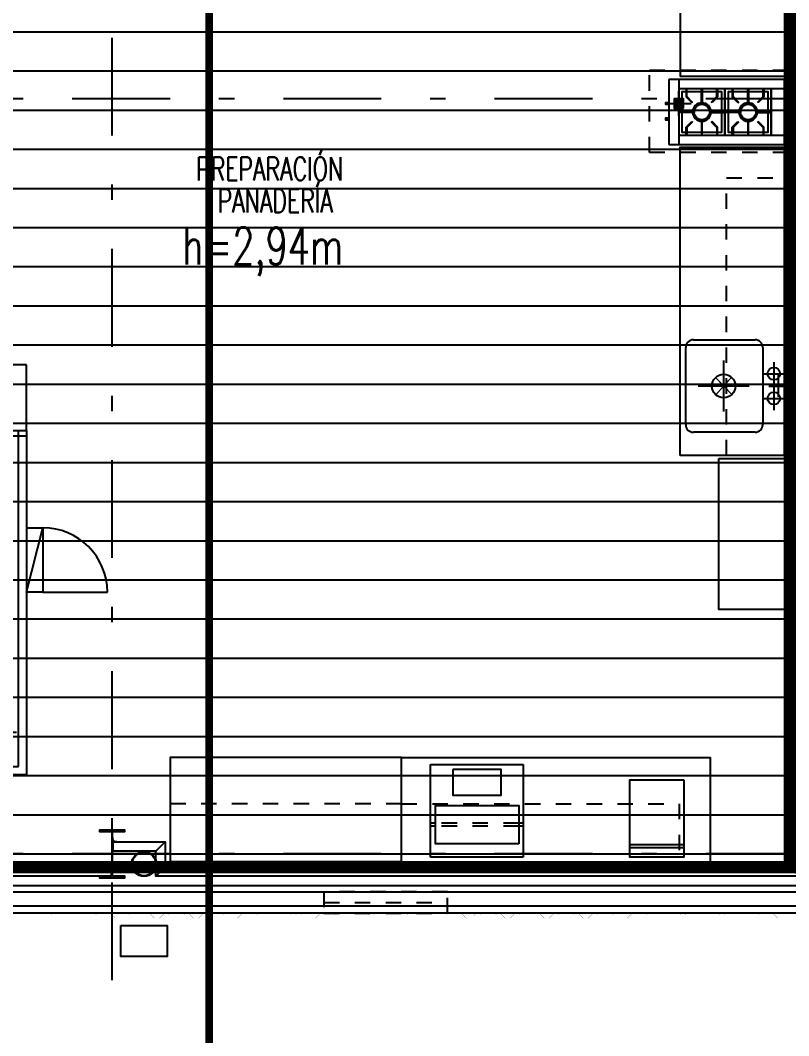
# Model space of a CAD drawing. Header units: millimetres. Extents: x -77 to 207, y -160 to 187.
# Drawn here: x -37.73 to -32.74, y -1.18 to 5.41 of the extents above; entities that cross this region are included whole.
import ezdxf
from ezdxf.enums import TextEntityAlignment as Align
from ezdxf.xclip import XClip

# ---------------------------------------------------------------- set-up
doc = ezdxf.new("R2010")
doc.units = ezdxf.units.MM
doc.header["$LTSCALE"] = 0.1
for name, pattern in [('X REF - ANELO INST bind$0$X REF - ANELO$0$DASHDOT2', [12.7, 6.35, -3.175, 0, -3.175]), ('X REF - ANELO INST bind$0$X REF - ANELO$0$DASHED', [0.75, 0.5, -0.25]), ('X REF - ANELO INST bind$0$X REF - ANELO$0$HIDDEN', [9.525, 6.35, -3.175]), ('X REF - ANELO INST bind$0$X REF - ANELO$0$HIDDEN2', [0.1875, 0.125, -0.0625])]:
    doc.linetypes.add(name, pattern=pattern)
for name, color, linetype in [('C01 Foil blanco', 30, 'Continuous'), ('C03 PRY comun+papel kraft', 192, 'Continuous'), ('C07 P media Tº', 140, 'Continuous'), ('X REF - ANELO INST bind$0$X REF - ANELO EXT$0$E-REJILLAS', 8, 'Continuous'), ('X REF - ANELO INST bind$0$X REF - ANELO$0$A-CAMARA', 7, 'Continuous'), ('X REF - ANELO INST bind$0$X REF - ANELO$0$A-CHAPA TRAPEZOIDAL', 8, 'Continuous'), ('X REF - ANELO INST bind$0$X REF - ANELO$0$A-VISTAS', 8, 'Continuous'), ('X REF - ANELO INST bind$0$X REF - ANELO$0$C-METALICA', 8, 'Continuous'), ('X REF - ANELO INST bind$0$X REF - ANELO$0$E-AC INOX', 8, 'Continuous'), ('X REF - ANELO INST bind$0$X REF - ANELO$0$E-AC INOX CAMPANAS', 8, 'X REF - ANELO INST bind$0$X REF - ANELO$0$DASHED'), ('X REF - ANELO INST bind$0$X REF - ANELO$0$E-GENERAL', 8, 'Continuous'), ('X REF - ANELO INST bind$0$X REF - ANELO$0$E-MONTANTE PLUVIAL', 8, 'Continuous'), ('X REF - ANELO INST bind$0$X REF - ANELO$0$MET-COLUMNA METALICA', 7, 'Continuous'), ('X REF - ANELO INST bind$0$X REF - ANELO$0$MET-CORREAS DE CV', 7, 'Continuous'), ('X REF - ANELO INST bind$0$X REF - ANELO$0$MET-EJE CABRIADAS', 8, 'X REF - ANELO INST bind$0$X REF - ANELO$0$DASHDOT2'), ('X REF - ANELO INST bind$0$X REF - ANELO$0$MET-LANA VIDRIO', 8, 'Continuous'), ('X REF - ANELO INST bind$0$X REF - ANELO$0$R-NOMBRE LOCAL', 7, 'Continuous')]:
    doc.layers.add(name, color=color, linetype=linetype)
doc.styles.get("Standard").update_dxf_attribs({"font": 'arial.ttf'})
doc.styles.add('X REF - ANELO INST bind$0$X REF - ANELO$0$VAUX', font='romans.shx', dxfattribs={"width": 0.85})
doc.linetypes.add('X REF - ANELO INST bind$0$X REF - ANELO$0$REFERENCIAL CORTE TRANSVERSAL WM$0$BATTING', pattern='A,0.00254,-2.54,[134,ltypeshp.shx,S=2.54,R=0,X=-2.54,Y=0],-5.08,[134,ltypeshp.shx,S=2.54,R=180,X=2.54,Y=0],-2.54', length=10.16254)

# ---------------------------------------------------------------- blocks, each defined once
blk = doc.blocks.new('X REF - ANELO INST bind$0$X REF - ANELO$0$CMETP')
at = {"layer": 'X REF - ANELO INST bind$0$X REF - ANELO$0$MET-COLUMNA METALICA'}
blk.add_hatch(color=256, dxfattribs=at).paths.add_polyline_path([(-0.0825, 0), (-0.0825, 0.0097), (-0.0073, 0.0097, 0.414214), (-0.0029, 0.0141), (-0.0029, 0.2958, 0.414214), (-0.0073, 0.3002), (-0.0825, 0.3002), (-0.0825, 0.31), (0.0825, 0.31), (0.0825, 0.3002), (0.0073, 0.3002, 0.414214), (0.0029, 0.2958), (0.0029, 0.0141, 0.414214), (0.0073, 0.0097), (0.0825, 0.0097), (0.0825, 0)])
blk.add_lwpolyline([(0.0825, 0.3002), (0.0825, 0.31), (-0.0825, 0.31), (-0.0825, 0.3002), (-0.0073, 0.3002, -0.414214), (-0.0029, 0.2958), (-0.0029, 0.0141, -0.414214), (-0.0073, 0.0097), (-0.0825, 0.0097), (-0.0825, 0), (0.0825, 0), (0.0825, 0.0097), (0.0073, 0.0097, -0.414214), (0.0029, 0.0141), (0.0029, 0.2958, -0.414214), (0.0073, 0.3002)], format="xyb", close=True, dxfattribs=at)
blk = doc.blocks.new('X REF - ANELO INST bind$0$X REF - ANELO EXT$0$rpluvial')
blk.add_lwpolyline([(1964.5718, 1190.3267), (1964.8718, 1190.3267), (1964.8718, 1190.5267), (1964.5718, 1190.5267)], close=True)
blk = doc.blocks.new('X REF - ANELO INST bind$0$X REF - ANELO EXT')
at = {"layer": 'X REF - ANELO INST bind$0$X REF - ANELO EXT$0$E-REJILLAS', "xscale": -1, "rotation": 180}
blk.add_blockref('X REF - ANELO INST bind$0$X REF - ANELO EXT$0$rpluvial', (-2001.646, 1189.8614, 0.0105), dxfattribs=at)
blk = doc.blocks.new('X REF - ANELO INST bind$0$X REF - ANELO$0$Mesada 2000x700')
at = {"layer": 'X REF - ANELO INST bind$0$X REF - ANELO$0$E-AC INOX', "elevation": -0.0153}
for points in [[(-37.0116, 1.8643), (-35.0116, 1.8643), (-35.0116, 1.1643), (-37.0116, 1.1643)], [(-37.0116, 1.1893), (-35.0116, 1.1893), (-35.0116, 1.1643), (-37.0116, 1.1643)]]:
    blk.add_lwpolyline(points, close=True, dxfattribs=at)
blk = doc.blocks.new('X REF - ANELO INST bind$0$X REF - ANELO$0$Mesada 1500x700')
at = {"layer": 'X REF - ANELO INST bind$0$X REF - ANELO$0$E-AC INOX', "elevation": -0.0153}
for points in [[(-33.5116, 1.8643), (-35.0116, 1.8643), (-35.0116, 1.1643), (-33.5116, 1.1643)], [(-33.5116, 1.1893), (-35.0116, 1.1893), (-35.0116, 1.1643), (-33.5116, 1.1643)]]:
    blk.add_lwpolyline(points, close=True, dxfattribs=at)
blk = doc.blocks.new('X REF - ANELO INST bind$0$X REF - ANELO$0$Estanteria 1800x400')
at = {"layer": 'X REF - ANELO INST bind$0$X REF - ANELO$0$E-AC INOX', "linetype": 'X REF - ANELO INST bind$0$X REF - ANELO$0$DASHED', "elevation": -0.0153}
blk.add_lwpolyline([(-36.8116, -0.0383), (-36.8116, 0.3617), (-35.0116, 0.3617), (-35.0116, -0.0383)], close=True, dxfattribs=at)
blk.add_lwpolyline([(-36.8116, -0.0183), (-35.0116, -0.0183)], dxfattribs=at)
blk = doc.blocks.new('X REF - ANELO INST bind$0$X REF - ANELO$0$Estanteria 1500x400')
at = {"layer": 'X REF - ANELO INST bind$0$X REF - ANELO$0$E-AC INOX', "linetype": 'X REF - ANELO INST bind$0$X REF - ANELO$0$DASHED', "elevation": -0.0153}
blk.add_lwpolyline([(-33.5116, 0.3617), (-35.0116, 0.3617), (-35.0116, -0.0383), (-33.5116, -0.0383)], close=True, dxfattribs=at)
blk.add_lwpolyline([(-35.0116, -0.0383), (-35.0116, -0.0183), (-33.5116, -0.0183)], dxfattribs=at)
blk = doc.blocks.new('X REF - ANELO INST bind$0$X REF - ANELO$0$Horno rotativo f720')
at = {"layer": 'X REF - ANELO INST bind$0$X REF - ANELO$0$E-GENERAL'}
for p, q in [((-2000.4, 1658.8, -5.4), (-2000.4, 2653.3, -5.4)), ((-2000.4, 2653.3, -5.4), (-1948.1, 2653.3, -5.4)), ((-1948.1, 2653.3, -5.4), (-1948.1, 1658.8, -5.4)), ((-699.6, 2088, -5.4), (-2306.6, 2088, -5.4)), ((-2306.6, 2088, -5.4), (-2306.6, 1658.8, -5.4)), ((-699.6, 1658.8, -5.4), (-699.6, 2088, -5.4)), ((-2306.6, 1658.8, -5.4), (-2348.5, 1658.8, -5.4)), ((-699.6, 1658.8, -5.4), (-2306.6, 1658.8, -5.4)), ((-2306.6, 1658.8, -5.4), (-2306.6, -571.1, -5.4)), ((-2264.8, 1658.8, -5.4), (-2222.9, 1658.8, -5.4)), ((-2254.3, 1658.8, -5.4), (-2254.3, -518.8, -5.4)), ((-1058.2, 1658.8, -5.4), (-1005.9, 1658.8, -5.4)), ((-752, -518.8, -5.4), (-752, 1658.8, -5.4)), ((-699.6, 1658.8, -5.4), (-699.6, -571.1, -5.4)), ((-2306.6, 1637.8, -5.4), (-2306.6, 1606.4, -5.4)), ((-2306.6, 1627.4, -5.4), (-699.6, 1627.4, -5.4)), ((-1432.5, 1221.8, -5.4), (-1432.5, 1614.2, -5.4)), ((-1628.7, 1418, -5.4), (-1236.2, 1418, -5.4)), ((-699.6, 1030.6, -5.4), (-595, 1030.6, -5.4)), ((-699.6, 611.9, -5.4), (-595, 1030.6, -5.4)), ((-595, 1030.6, -5.4), (-595, 1030.6, -5.4)), ((-595, 1030.6, -5.4), (-595, 611.9, -5.4)), ((-595, 611.9, -5.4), (-699.6, 611.9, -5.4)), ((-595, 611.9, -5.4), (-176.2, 611.9, -5.4)), ((-1354, 124.5, -5.4), (-1354, 282.7, -5.4)), ((-1433.1, 203.6, -5.4), (-1274.8, 203.6, -5.4)), ((-961.4, -495.2, -5.4), (-961.4, -102.7, -5.4)), ((-765.1, -298.9, -5.4), (-1157.6, -298.9, -5.4)), ((-2254.3, -518.8, -5.4), (-752, -518.8, -5.4)), ((-2306.6, -571.1, -5.4), (-699.6, -571.1, -5.4))]:
    blk.add_line(p, q, dxfattribs=at)
for centre, radius in [((-1432.5, 1418, -5.4), 104.7), ((-1354, 203.6, -5.4), 52.3), ((-961.4, -298.9, -5.4), 104.7)]:
    blk.add_circle(centre, radius, dxfattribs=at)
for centre, radius in [((-2000.4, 1658.8, -5.4), 994.6), ((-595, 611.9, -5.4), 418.8)]:
    blk.add_arc(centre, radius, 0, 90, dxfattribs=at)
blk.add_solid([(-2264.8, 1651.8, -5.4), (-2264.8, 1665.8, -5.4), (-2306.6, 1658.8, -5.4)], dxfattribs=at)
blk = doc.blocks.new('X REF - ANELO INST bind$0$X REF - ANELO$0$N Local')
at = {"layer": 'X REF - ANELO INST bind$0$X REF - ANELO$0$R-NOMBRE LOCAL', "lineweight": 0, "style": 'X REF - ANELO INST bind$0$X REF - ANELO$0$VAUX', "width": 0.85}
for p in [(6337.5718, -934.4549), (6337.5718, -934.7149)]:
    blk.add_attdef('NOMBRE', text='', height=0.1823, dxfattribs=at).set_placement(p, align=Align.CENTER)
blk = doc.blocks.new('X REF - ANELO INST bind$0$X REF - ANELO$0$BALANZA')
at = {"layer": 'X REF - ANELO INST bind$0$X REF - ANELO$0$E-AC INOX'}
for p, q in [((0, -0.06), (0.35, -0.06)), ((0, -0.08), (0.35, -0.08))]:
    blk.add_line(p, q, dxfattribs=at)
blk.add_lwpolyline([(0, -0.5), (0, 0), (0.35, 0), (0.35, -0.5)], close=True, dxfattribs=at)
blk = doc.blocks.new('X REF - ANELO INST bind$0$X REF - ANELO$0$Envasadora Resinite')
at = {"layer": 'X REF - ANELO INST bind$0$X REF - ANELO$0$E-AC INOX'}
for p, q in [((0, -0.6), (0, 0)), ((0.6, 0), (0.6, -0.6))]:
    blk.add_line(p, q, dxfattribs=at)
at = {"layer": 'X REF - ANELO INST bind$0$X REF - ANELO$0$E-AC INOX', "linetype": 'X REF - ANELO INST bind$0$X REF - ANELO$0$HIDDEN2'}
for p, q in [((0, -0.2), (0.0275, -0.2)), ((0, -0.22), (0.0275, -0.22)), ((0.0275, -0.2), (0.5675, -0.2)), ((0.0275, -0.22), (0.5675, -0.22)), ((0.5675, -0.2), (0.6, -0.2)), ((0.5675, -0.22), (0.6, -0.22))]:
    blk.add_line(p, q, dxfattribs=at)
at = {"layer": 'X REF - ANELO INST bind$0$X REF - ANELO$0$E-AC INOX'}
for points in [[(0.0275, -0.085), (0.5675, -0.085), (0.5675, -0.335), (0.0275, -0.335)], [(0.455, -0.5675), (0.455, -0.4025), (0.1425, -0.4025), (0.1425, -0.5675)]]:
    blk.add_lwpolyline(points, close=True, dxfattribs=at)
at = {"layer": 'X REF - ANELO INST bind$0$X REF - ANELO$0$E-GENERAL'}
for p, q in [((0, 0), (0.6, 0)), ((0.6, -0.6), (0, -0.6))]:
    blk.add_line(p, q, dxfattribs=at)
blk = doc.blocks.new('X REF - ANELO INST bind$0$X REF - ANELO$0$Estantería')
at = {"layer": 'X REF - ANELO INST bind$0$X REF - ANELO$0$E-AC INOX', "elevation": 0.0003}
blk.add_lwpolyline([(-34.9145, 2.7509), (-34.4645, 2.7509), (-34.4645, 1.7709), (-34.9145, 1.7709)], close=True, dxfattribs=at)
blk = doc.blocks.new('X REF - ANELO INST bind$0$X REF - ANELO$0$anafe a gas')
at = {"layer": 'X REF - ANELO INST bind$0$X REF - ANELO$0$E-AC INOX'}
h = blk.add_hatch(color=256, dxfattribs=at)
h.paths.add_polyline_path([(0.065, 0.2951), (0.0951, 0.2951), (0.0951, 0.265), (0.065, 0.265)])
h.paths.add_polyline_path([(0.065, 0.2349), (0.0349, 0.2349), (0.0349, 0.265), (0.065, 0.265)])
h.paths.add_polyline_path([(0.065, 0.265), (0.0349, 0.265), (0.0349, 0.2951), (0.065, 0.2951)])
h.paths.add_polyline_path([(0.0951, 0.2349), (0.065, 0.2349), (0.065, 0.265), (0.0951, 0.265)])
for p, q in [((0.75, 0.42), (0, 0.42)), ((0, 0.42), (0, 0)), ((0.065, 0.42), (0.065, 0)), ((0.75, 0), (0.75, 0.42)), ((0.75, 0.36), (0.065, 0.36)), ((0.065, 0.1849), (0.065, 0.3451)), ((0.665, 0.36), (0.665, 0.06)), ((-0.0151, 0.265), (0.1451, 0.265)), ((0, 0), (0.75, 0)), ((0.065, 0.06), (0.75, 0.06))]:
    blk.add_line(p, q, dxfattribs=at)
for points in [[(0.365, 0.06), (0.365, 0.36), (0.065, 0.36), (0.065, 0.06)], [(0.1492, 0.2713), (0.1528, 0.2748), (0.1175, 0.3101), (0.1175, 0.36), (0.1125, 0.36), (0.1125, 0.308)], [(0.2175, 0.36), (0.2175, 0.26), (0.2125, 0.26), (0.2125, 0.36)], [(0.2808, 0.2713), (0.2772, 0.2748), (0.3125, 0.3101), (0.3125, 0.36), (0.3175, 0.36), (0.3175, 0.308)], [(0.665, 0.06), (0.665, 0.36), (0.365, 0.36), (0.365, 0.06)], [(0.4492, 0.2713), (0.4528, 0.2748), (0.4175, 0.3101), (0.4175, 0.36), (0.4125, 0.36), (0.4125, 0.308)], [(0.5175, 0.36), (0.5175, 0.26), (0.5125, 0.26), (0.5125, 0.36)], [(0.5808, 0.2713), (0.5772, 0.2748), (0.6125, 0.3101), (0.6125, 0.36), (0.6175, 0.36), (0.6175, 0.308)], [(0, 0.26), (0, 0.27), (-0.02, 0.27), (-0.02, 0.26)], [(0.0951, 0.2349), (0.0951, 0.2951), (0.0349, 0.2951), (0.0349, 0.2349)], [(0.065, 0.2125), (0.165, 0.2125), (0.165, 0.2075), (0.065, 0.2075)], [(0.365, 0.2125), (0.265, 0.2125), (0.265, 0.2075), (0.365, 0.2075)], [(0.365, 0.2125), (0.465, 0.2125), (0.465, 0.2075), (0.365, 0.2075)], [(0.665, 0.2125), (0.565, 0.2125), (0.565, 0.2075), (0.665, 0.2075)], [(0, 0.16), (0, 0.17), (-0.02, 0.17), (-0.02, 0.16)], [(0.1492, 0.1487), (0.1528, 0.1452), (0.1175, 0.1099), (0.1175, 0.06), (0.1125, 0.06), (0.1125, 0.112)], [(0.2175, 0.06), (0.2175, 0.16), (0.2125, 0.16), (0.2125, 0.06)], [(0.2808, 0.1487), (0.2772, 0.1452), (0.3125, 0.1099), (0.3125, 0.06), (0.3175, 0.06), (0.3175, 0.112)], [(0.4492, 0.1487), (0.4528, 0.1452), (0.4175, 0.1099), (0.4175, 0.06), (0.4125, 0.06), (0.4125, 0.112)], [(0.5175, 0.06), (0.5175, 0.16), (0.5125, 0.16), (0.5125, 0.06)], [(0.5808, 0.1487), (0.5772, 0.1452), (0.6125, 0.1099), (0.6125, 0.06), (0.6175, 0.06), (0.6175, 0.112)]]:
    blk.add_lwpolyline(points, close=True, dxfattribs=at)
for points in [[(0.1125, 0.34), (0.085, 0.34), (0.085, 0.2125)], [(0.2125, 0.34), (0.1175, 0.34)], [(0.3125, 0.34), (0.2175, 0.34)], [(0.345, 0.2125), (0.345, 0.34), (0.3175, 0.34)], [(0.4125, 0.34), (0.385, 0.34), (0.385, 0.2125)], [(0.5125, 0.34), (0.4175, 0.34)], [(0.6125, 0.34), (0.5175, 0.34)], [(0.645, 0.2125), (0.645, 0.34), (0.6175, 0.34)], [(0.085, 0.2075), (0.085, 0.08), (0.1125, 0.08)], [(0.3175, 0.08), (0.345, 0.08), (0.345, 0.2075)], [(0.385, 0.2075), (0.385, 0.08), (0.4125, 0.08)], [(0.6175, 0.08), (0.645, 0.08), (0.645, 0.2075)], [(0.1175, 0.08), (0.2125, 0.08)], [(0.2175, 0.08), (0.3125, 0.08)], [(0.4175, 0.08), (0.5125, 0.08)], [(0.5175, 0.08), (0.6125, 0.08)]]:
    blk.add_lwpolyline(points, dxfattribs=at)
for centre in [(0.215, 0.21), (0.515, 0.21)]:
    blk.add_circle(centre, 0.05, dxfattribs=at)
for centre, radius, start, end in [((0.215, 0.21), 0.06, 92.38802, 177.61198), ((0.215, 0.21), 0.055, 92.60525, 177.39475), ((0.215, 0.21), 0.06, 2.38802, 87.61198), ((0.215, 0.21), 0.055, 2.60525, 87.39475), ((0.515, 0.21), 0.06, 92.38802, 177.61198), ((0.515, 0.21), 0.055, 92.60525, 177.39475), ((0.515, 0.21), 0.06, 2.38802, 87.61198), ((0.515, 0.21), 0.055, 2.60525, 87.39475), ((0.215, 0.21), 0.06, 182.38802, 267.61198), ((0.215, 0.21), 0.055, 182.60525, 267.39475), ((0.215, 0.21), 0.06, 272.38802, 357.61198), ((0.215, 0.21), 0.055, 272.60525, 357.39475), ((0.515, 0.21), 0.06, 182.38802, 267.61198), ((0.515, 0.21), 0.055, 182.60525, 267.39475), ((0.515, 0.21), 0.06, 272.38802, 357.61198), ((0.515, 0.21), 0.055, 272.60525, 357.39475)]:
    blk.add_arc(centre, radius, start, end, dxfattribs=at)
blk = doc.blocks.new('X REF - ANELO INST bind$0$X REF - ANELO$0$1-600x500')
at = {"layer": 'X REF - ANELO INST bind$0$X REF - ANELO$0$E-AC INOX'}
for p, q in [((0.37, -0.1443), (0.37, 0.0072)), ((0.45, -0.1), (0.45, 0.02)), ((0.53, -0.1443), (0.53, 0.0072)), ((0.38, -0.04), (0.52, -0.04)), ((0.2943, -0.0685), (0.4457, -0.0685)), ((0.4543, -0.0685), (0.6057, -0.0685)), ((0.15, -0.59), (0.15, -0.19)), ((0.2, -0.14), (0.7, -0.14)), ((0.75, -0.19), (0.75, -0.59)), ((0.4499, -0.2272), (0.4499, -0.5599)), ((0.2835, -0.3936), (0.6163, -0.3936)), ((0.7, -0.64), (0.2, -0.64))]:
    blk.add_line(p, q, dxfattribs=at)
at = {"layer": 'X REF - ANELO INST bind$0$X REF - ANELO$0$E-AC INOX', "const_width": 0.008}
for points in [[(0.3929, -0.3428), (0.5069, -0.4444)], [(0.5051, -0.3408), (0.3946, -0.4463)]]:
    blk.add_lwpolyline(points, dxfattribs=at)
at = {"layer": 'X REF - ANELO INST bind$0$X REF - ANELO$0$E-AC INOX'}
for centre, radius in [((0.37, -0.0685), 0.0407), ((0.53, -0.0685), 0.0407), ((0.4499, -0.3936), 0.0764)]:
    blk.add_circle(centre, radius, dxfattribs=at)
for centre, start, end in [((0.2, -0.19), 90, 180), ((0.7, -0.19), 0, 90), ((0.2, -0.59), 180, 270), ((0.7, -0.59), 270, 0)]:
    blk.add_arc(centre, 0.05, start, end, dxfattribs=at)
blk = doc.blocks.new('X REF - ANELO INST bind$0$X REF - ANELO')
at = {"layer": 'X REF - ANELO INST bind$0$X REF - ANELO$0$A-CAMARA', "elevation": 0.0205}
blk.add_lwpolyline([(-37.1078, 0.0789), (-37.1078, 0.0786), (-37.1042, 0.0786), (-37.1042, 0.0782), (-37.1008, 0.0782), (-37.1008, 0.0784, 0.414214), (-37.1013, 0.0789), (-37.1085, 0.0789, -0.414214), (-37.1272, 0.0976), (-37.1272, 0.1049, 0.414214), (-37.1277, 0.1054), (-37.128, 0.1054), (-37.128, 0.102), (-37.1276, 0.102), (-37.1276, 0.0984), (-37.1272, 0.0984)], format="xyb", dxfattribs=at)
blk.add_lwpolyline([(-37.1078, 0.0789), (-37.1078, 0.0786), (-37.1042, 0.0786), (-37.1042, 0.0782), (-37.1008, 0.0782), (-37.1008, 0.0784, 0.414214), (-37.1013, 0.0789), (-37.1085, 0.0789, -0.414214), (-37.1272, 0.0976), (-37.1272, 0.1049, 0.414214), (-37.1277, 0.1054), (-37.128, 0.1054), (-37.128, 0.102), (-37.1276, 0.102), (-37.1276, 0.0984), (-37.1272, 0.0984)], format="xyb", dxfattribs=at)
at = {"layer": 'X REF - ANELO INST bind$0$X REF - ANELO$0$A-CAMARA'}
for points, elevation in [([(-37.128, 0.0916), (-37.128, 0.0782), (-37.1145, 0.0782)], 0.0205), ([(-37.128, 0.0916), (-37.128, 0.0782), (-37.1145, 0.0782)], 0.0205), ([(-36.7875, 0.0782), (-36.7875, 0.0782), (-36.7875, 0.0782), (-36.8475, 0.0182), (-36.8475, 0.0182), (-36.8475, 0.0182), (-37.1235, 0.0182), (-37.1235, 0.0182), (-37.1235, 0.0782), (-37.1235, 0.0782), (-36.7875, 0.0782)], 0.0205), ([(-36.8475, 0.0182), (-36.8475, 0.0182), (-36.8475, 0.0182), (-36.7875, 0.0782), (-36.7875, 0.0782), (-36.7875, 0.0782), (-36.7875, -0.0853), (-36.7875, -0.0853), (-36.8475, -0.1453), (-36.8475, -0.1453), (-36.8475, 0.0182)], 0.0208), ([(-37.1381, -0.0853), (-37.1381, -0.0853), (-37.1381, -0.0853), (-37.1381, -0.1453), (-37.1381, -0.1453), (-37.1381, -0.1453), (-42.1519, -0.1453), (-42.1519, -0.1453), (-42.0919, -0.0853), (-42.0919, -0.0853), (-37.1381, -0.0853)], 0.0003), ([(-32.7369, -0.0853), (-32.7369, -0.0853), (-32.7369, -0.0853), (-32.6769, -0.1453), (-32.6769, -0.1453), (-32.6769, -0.1453), (-36.8475, -0.1453), (-36.8475, -0.1453), (-36.7875, -0.0853), (-36.7875, -0.0853), (-32.7369, -0.0853)], 0.0208)]:
    blk.add_lwpolyline(points, dxfattribs=dict(at, elevation=elevation))
blk.add_lwpolyline([(-37.1539, -0.0846), (-37.1539, -0.085), (-37.1575, -0.085), (-37.1575, -0.0853), (-37.1609, -0.0853), (-37.1609, -0.0851, -0.414214), (-37.1604, -0.0846), (-37.1531, -0.0846, 0.414214), (-37.1344, -0.0659), (-37.1344, -0.0587, -0.414214), (-37.1339, -0.0582), (-37.1337, -0.0582), (-37.1337, -0.0616), (-37.1341, -0.0616), (-37.1341, -0.0652), (-37.1344, -0.0652)], format="xyb", dxfattribs=at)
blk.add_lwpolyline([(-37.1539, -0.0846), (-37.1539, -0.085), (-37.1575, -0.085), (-37.1575, -0.0853), (-37.1609, -0.0853), (-37.1609, -0.0851, -0.414214), (-37.1604, -0.0846), (-37.1531, -0.0846, 0.414214), (-37.1344, -0.0659), (-37.1344, -0.0587, -0.414214), (-37.1339, -0.0582), (-37.1337, -0.0582), (-37.1337, -0.0616), (-37.1341, -0.0616), (-37.1341, -0.0652), (-37.1344, -0.0652)], format="xyb", dxfattribs=at)
blk.add_lwpolyline([(-37.1337, -0.0719), (-37.1337, -0.0853), (-37.1472, -0.0853)], dxfattribs=at)
blk.add_lwpolyline([(-37.1337, -0.0719), (-37.1337, -0.0853), (-37.1472, -0.0853)], dxfattribs=at)
at = {"layer": 'X REF - ANELO INST bind$0$X REF - ANELO$0$A-CHAPA TRAPEZOIDAL'}
for points in [[(-37.3883, -0.3899, 0.0006, 0.0006, 0), (-37.4183, -0.3899, 0.0006, 0.0006, 0), (-37.4223, -0.3939, 0.0006, 0.0006, 0), (-37.4529, -0.3939, 0.0006, 0.0006, 0), (-37.4569, -0.3899, 0.0006, 0.0006, 0), (-37.4869, -0.3899, 0.0006, 0.0006, 0), (-37.4909, -0.3939, 0.0006, 0.0006, 0), (-37.5209, -0.3939, 0.0006, 0.0006, 0), (-37.5249, -0.3899, 0.0006, 0.0006, 0), (-37.5549, -0.3899, 0.0006, 0.0006, 0), (-37.5831, -0.4182, 0.0006, 0.0006, 0), (-37.6131, -0.4182, 0.0006, 0.0006, 0), (-37.6414, -0.3899, 0.0006, 0.0006, 0), (-37.6714, -0.3899, 0.0006, 0.0006, 0), (-37.6754, -0.3939, 0.0006, 0.0006, 0), (-37.7054, -0.3939, 0.0006, 0.0006, 0), (-37.7094, -0.3899, 0.0006, 0.0006, 0), (-37.7394, -0.3899, 0.0006, 0.0006, 0)], [(-35.8723, -0.3899, 0.0006, 0.0006, 0), (-35.9023, -0.3899, 0.0006, 0.0006, 0), (-35.9063, -0.3939, 0.0006, 0.0006, 0), (-35.9369, -0.3939, 0.0006, 0.0006, 0), (-35.9409, -0.3899, 0.0006, 0.0006, 0), (-35.9709, -0.3899, 0.0006, 0.0006, 0), (-35.9749, -0.3939, 0.0006, 0.0006, 0), (-36.0049, -0.3939, 0.0006, 0.0006, 0), (-36.0089, -0.3899, 0.0006, 0.0006, 0), (-36.0389, -0.3899, 0.0006, 0.0006, 0), (-36.0672, -0.4182, 0.0006, 0.0006, 0), (-36.0972, -0.4182, 0.0006, 0.0006, 0), (-36.1254, -0.3899, 0.0006, 0.0006, 0), (-36.1554, -0.3899, 0.0006, 0.0006, 0), (-36.1594, -0.3939, 0.0006, 0.0006, 0), (-36.1894, -0.3939, 0.0006, 0.0006, 0), (-36.1934, -0.3899, 0.0006, 0.0006, 0), (-36.2234, -0.3899, 0.0006, 0.0006, 0), (-36.2274, -0.3939, 0.0006, 0.0006, 0), (-36.2574, -0.3939, 0.0006, 0.0006, 0), (-36.2614, -0.3899, 0.0006, 0.0006, 0), (-36.2914, -0.3899, 0.0006, 0.0006, 0), (-36.3197, -0.4182, 0.0006, 0.0006, 0), (-36.3497, -0.4182, 0.0006, 0.0006, 0), (-36.378, -0.3899, 0.0006, 0.0006, 0), (-36.408, -0.3899, 0.0006, 0.0006, 0), (-36.412, -0.3939, 0.0006, 0.0006, 0), (-36.442, -0.3939, 0.0006, 0.0006, 0), (-36.446, -0.3899, 0.0006, 0.0006, 0), (-36.476, -0.3899, 0.0006, 0.0006, 0), (-36.48, -0.3939, 0.0006, 0.0006, 0), (-36.51, -0.3939, 0.0006, 0.0006, 0), (-36.514, -0.3899, 0.0006, 0.0006, 0), (-36.544, -0.3899, 0.0006, 0.0006, 0), (-36.5723, -0.4182, 0.0006, 0.0006, 0), (-36.6023, -0.4182, 0.0006, 0.0006, 0), (-36.6306, -0.3899, 0.0006, 0.0006, 0), (-36.6606, -0.3899, 0.0006, 0.0006, 0), (-36.6646, -0.3939, 0.0006, 0.0006, 0), (-36.6946, -0.3939, 0.0006, 0.0006, 0), (-36.6986, -0.3899, 0.0006, 0.0006, 0), (-36.7286, -0.3899, 0.0006, 0.0006, 0), (-36.7326, -0.3939, 0.0006, 0.0006, 0), (-36.7626, -0.3939, 0.0006, 0.0006, 0), (-36.7666, -0.3899, 0.0006, 0.0006, 0), (-36.7966, -0.3899, 0.0006, 0.0006, 0), (-36.8249, -0.4182, 0.0006, 0.0006, 0), (-36.8549, -0.4182, 0.0006, 0.0006, 0), (-36.8832, -0.3899, 0.0006, 0.0006, 0), (-36.9132, -0.3899, 0.0006, 0.0006, 0), (-36.9172, -0.3939, 0.0006, 0.0006, 0), (-36.9472, -0.3939, 0.0006, 0.0006, 0), (-36.9512, -0.3899, 0.0006, 0.0006, 0), (-36.9812, -0.3899, 0.0006, 0.0006, 0), (-36.9852, -0.3939, 0.0006, 0.0006, 0), (-37.0152, -0.3939, 0.0006, 0.0006, 0), (-37.0192, -0.3899, 0.0006, 0.0006, 0), (-37.0492, -0.3899, 0.0006, 0.0006, 0), (-37.0774, -0.4182, 0.0006, 0.0006, 0), (-37.1074, -0.4182, 0.0006, 0.0006, 0), (-37.1357, -0.3899, 0.0006, 0.0006, 0), (-37.1657, -0.3899, 0.0006, 0.0006, 0), (-37.1697, -0.3939, 0.0006, 0.0006, 0), (-37.1997, -0.3939, 0.0006, 0.0006, 0), (-37.2037, -0.3899, 0.0006, 0.0006, 0), (-37.2337, -0.3899, 0.0006, 0.0006, 0), (-37.2377, -0.3939, 0.0006, 0.0006, 0), (-37.2677, -0.3939, 0.0006, 0.0006, 0), (-37.2717, -0.3899, 0.0006, 0.0006, 0), (-37.3017, -0.3899, 0.0006, 0.0006, 0), (-37.33, -0.4182, 0.0006, 0.0006, 0), (-37.36, -0.4182, 0.0006, 0.0006, 0), (-37.3883, -0.3899, 0, 0, 0)], [(-34.3563, -0.3899, 0.0006, 0.0006, 0), (-34.3863, -0.3899, 0.0006, 0.0006, 0), (-34.3903, -0.3939, 0.0006, 0.0006, 0), (-34.4209, -0.3939, 0.0006, 0.0006, 0), (-34.4249, -0.3899, 0.0006, 0.0006, 0), (-34.4549, -0.3899, 0.0006, 0.0006, 0), (-34.4589, -0.3939, 0.0006, 0.0006, 0), (-34.4889, -0.3939, 0.0006, 0.0006, 0), (-34.4929, -0.3899, 0.0006, 0.0006, 0), (-34.5229, -0.3899, 0.0006, 0.0006, 0), (-34.5512, -0.4182, 0.0006, 0.0006, 0), (-34.5812, -0.4182, 0.0006, 0.0006, 0), (-34.6095, -0.3899, 0.0006, 0.0006, 0), (-34.6395, -0.3899, 0.0006, 0.0006, 0), (-34.6435, -0.3939, 0.0006, 0.0006, 0), (-34.6735, -0.3939, 0.0006, 0.0006, 0), (-34.6775, -0.3899, 0.0006, 0.0006, 0), (-34.7075, -0.3899, 0.0006, 0.0006, 0), (-34.7115, -0.3939, 0.0006, 0.0006, 0), (-34.7415, -0.3939, 0.0006, 0.0006, 0), (-34.7455, -0.3899, 0.0006, 0.0006, 0), (-34.7755, -0.3899, 0.0006, 0.0006, 0), (-34.8037, -0.4182, 0.0006, 0.0006, 0), (-34.8337, -0.4182, 0.0006, 0.0006, 0), (-34.862, -0.3899, 0.0006, 0.0006, 0), (-34.892, -0.3899, 0.0006, 0.0006, 0), (-34.896, -0.3939, 0.0006, 0.0006, 0), (-34.926, -0.3939, 0.0006, 0.0006, 0), (-34.93, -0.3899, 0.0006, 0.0006, 0), (-34.96, -0.3899, 0.0006, 0.0006, 0), (-34.964, -0.3939, 0.0006, 0.0006, 0), (-34.9633, -0.3939, 0.0006, 0.0006, 0), (-34.9673, -0.3899, 0.0006, 0.0006, 0), (-35.028, -0.3899, 0.0006, 0.0006, 0), (-35.0563, -0.4182, 0.0006, 0.0006, 0), (-35.0863, -0.4182, 0.0006, 0.0006, 0), (-35.1146, -0.3899, 0.0006, 0.0006, 0), (-35.1446, -0.3899, 0.0006, 0.0006, 0), (-35.1486, -0.3939, 0.0006, 0.0006, 0), (-35.1786, -0.3939, 0.0006, 0.0006, 0), (-35.1826, -0.3899, 0.0006, 0.0006, 0), (-35.2126, -0.3899, 0.0006, 0.0006, 0), (-35.2166, -0.3939, 0.0006, 0.0006, 0), (-35.2466, -0.3939, 0.0006, 0.0006, 0), (-35.2506, -0.3899, 0.0006, 0.0006, 0), (-35.2806, -0.3899, 0.0006, 0.0006, 0), (-35.3089, -0.4182, 0.0006, 0.0006, 0), (-35.3389, -0.4182, 0.0006, 0.0006, 0), (-35.3672, -0.3899, 0.0006, 0.0006, 0), (-35.3972, -0.3899, 0.0006, 0.0006, 0), (-35.4012, -0.3939, 0.0006, 0.0006, 0), (-35.4312, -0.3939, 0.0006, 0.0006, 0), (-35.4352, -0.3899, 0.0006, 0.0006, 0), (-35.4652, -0.3899, 0.0006, 0.0006, 0), (-35.4692, -0.3939, 0.0006, 0.0006, 0), (-35.4992, -0.3939, 0.0006, 0.0006, 0), (-35.5032, -0.3899, 0.0006, 0.0006, 0), (-35.5332, -0.3899, 0.0006, 0.0006, 0), (-35.5615, -0.4182, 0.0006, 0.0006, 0), (-35.5915, -0.4182, 0.0006, 0.0006, 0), (-35.6197, -0.3899, 0.0006, 0.0006, 0), (-35.6497, -0.3899, 0.0006, 0.0006, 0), (-35.6537, -0.3939, 0.0006, 0.0006, 0), (-35.6837, -0.3939, 0.0006, 0.0006, 0), (-35.6877, -0.3899, 0.0006, 0.0006, 0), (-35.757, -0.3899, 0.0006, 0.0006, 0), (-35.761, -0.3939, 0.0006, 0.0006, 0), (-35.7517, -0.3939, 0.0006, 0.0006, 0), (-35.7557, -0.3899, 0.0006, 0.0006, 0), (-35.7857, -0.3899, 0.0006, 0.0006, 0), (-35.814, -0.4182, 0.0006, 0.0006, 0), (-35.844, -0.4182, 0.0006, 0.0006, 0), (-35.8723, -0.3899, 0, 0, 0)], [(-32.8403, -0.3899, 0.0006, 0.0006, 0), (-32.8703, -0.3899, 0.0006, 0.0006, 0), (-32.8743, -0.3939, 0.0006, 0.0006, 0), (-32.9049, -0.3939, 0.0006, 0.0006, 0), (-32.9089, -0.3899, 0.0006, 0.0006, 0), (-32.9389, -0.3899, 0.0006, 0.0006, 0), (-32.9429, -0.3939, 0.0006, 0.0006, 0), (-32.9729, -0.3939, 0.0006, 0.0006, 0), (-32.9769, -0.3899, 0.0006, 0.0006, 0), (-33.0069, -0.3899, 0.0006, 0.0006, 0), (-33.0352, -0.4182, 0.0006, 0.0006, 0), (-33.0652, -0.4182, 0.0006, 0.0006, 0), (-33.0935, -0.3899, 0.0006, 0.0006, 0), (-33.1235, -0.3899, 0.0006, 0.0006, 0), (-33.1275, -0.3939, 0.0006, 0.0006, 0), (-33.1575, -0.3939, 0.0006, 0.0006, 0), (-33.1615, -0.3899, 0.0006, 0.0006, 0), (-33.1915, -0.3899, 0.0006, 0.0006, 0), (-33.1955, -0.3939, 0.0006, 0.0006, 0), (-33.2255, -0.3939, 0.0006, 0.0006, 0), (-33.2295, -0.3899, 0.0006, 0.0006, 0), (-33.2595, -0.3899, 0.0006, 0.0006, 0), (-33.2878, -0.4182, 0.0006, 0.0006, 0), (-33.3178, -0.4182, 0.0006, 0.0006, 0), (-33.3461, -0.3899, 0.0006, 0.0006, 0), (-33.3761, -0.3899, 0.0006, 0.0006, 0), (-33.3801, -0.3939, 0.0006, 0.0006, 0), (-33.4101, -0.3939, 0.0006, 0.0006, 0), (-33.4141, -0.3899, 0.0006, 0.0006, 0), (-33.4441, -0.3899, 0.0006, 0.0006, 0), (-33.4481, -0.3939, 0.0006, 0.0006, 0), (-33.4781, -0.3939, 0.0006, 0.0006, 0), (-33.4821, -0.3899, 0.0006, 0.0006, 0), (-33.5121, -0.3899, 0.0006, 0.0006, 0), (-33.5403, -0.4182, 0.0006, 0.0006, 0), (-33.5703, -0.4182, 0.0006, 0.0006, 0), (-33.5986, -0.3899, 0.0006, 0.0006, 0), (-33.6286, -0.3899, 0.0006, 0.0006, 0), (-33.6326, -0.3939, 0.0006, 0.0006, 0), (-33.6626, -0.3939, 0.0006, 0.0006, 0), (-33.6666, -0.3899, 0.0006, 0.0006, 0), (-33.6966, -0.3899, 0.0006, 0.0006, 0), (-33.7006, -0.3939, 0.0006, 0.0006, 0), (-33.7306, -0.3939, 0.0006, 0.0006, 0), (-33.7346, -0.3899, 0.0006, 0.0006, 0), (-33.7646, -0.3899, 0.0006, 0.0006, 0), (-33.7929, -0.4182, 0.0006, 0.0006, 0), (-33.8229, -0.4182, 0.0006, 0.0006, 0), (-33.8512, -0.3899, 0.0006, 0.0006, 0), (-33.8812, -0.3899, 0.0006, 0.0006, 0), (-33.8852, -0.3939, 0.0006, 0.0006, 0), (-33.9152, -0.3939, 0.0006, 0.0006, 0), (-33.9192, -0.3899, 0.0006, 0.0006, 0), (-33.9492, -0.3899, 0.0006, 0.0006, 0), (-33.9532, -0.3939, 0.0006, 0.0006, 0), (-33.9832, -0.3939, 0.0006, 0.0006, 0), (-33.9872, -0.3899, 0.0006, 0.0006, 0), (-34.0172, -0.3899, 0.0006, 0.0006, 0), (-34.0455, -0.4182, 0.0006, 0.0006, 0), (-34.0755, -0.4182, 0.0006, 0.0006, 0), (-34.1038, -0.3899, 0.0006, 0.0006, 0), (-34.1338, -0.3899, 0.0006, 0.0006, 0), (-34.1378, -0.3939, 0.0006, 0.0006, 0), (-34.1678, -0.3939, 0.0006, 0.0006, 0), (-34.1718, -0.3899, 0.0006, 0.0006, 0), (-34.2018, -0.3899, 0.0006, 0.0006, 0), (-34.2058, -0.3939, 0.0006, 0.0006, 0), (-34.2358, -0.3939, 0.0006, 0.0006, 0), (-34.2398, -0.3899, 0.0006, 0.0006, 0), (-34.2698, -0.3899, 0.0006, 0.0006, 0), (-34.298, -0.4182, 0.0006, 0.0006, 0), (-34.328, -0.4182, 0.0006, 0.0006, 0), (-34.3563, -0.3899, 0, 0, 0)], [(-32.7243, -0.3899, 0.0006, 0.0006, 0), (-32.7543, -0.3899, 0.0006, 0.0006, 0), (-32.7826, -0.4182, 0.0006, 0.0006, 0), (-32.8126, -0.4182, 0.0006, 0.0006, 0), (-32.8409, -0.3899, 0.0006, 0.0006, 0), (-32.8709, -0.3899, 0.0006, 0.0006, 0), (-32.8749, -0.3939, 0.0006, 0.0006, 0), (-32.9049, -0.3939, 0.0006, 0.0006, 0), (-32.9089, -0.3899, 0.0006, 0.0006, 0), (-32.9389, -0.3899, 0.0006, 0.0006, 0), (-32.9429, -0.3939, 0.0006, 0.0006, 0), (-32.9729, -0.3939, 0.0006, 0.0006, 0), (-32.9769, -0.3899, 0.0006, 0.0006, 0), (-33.0069, -0.3899, 0.0006, 0.0006, 0), (-33.0352, -0.4182, 0.0006, 0.0006, 0), (-33.0652, -0.4182, 0.0006, 0.0006, 0), (-33.0935, -0.3899, 0, 0, 0)]]:
    blk.add_lwpolyline(points, format="xyseb", dxfattribs=at)
at = {"layer": 'X REF - ANELO INST bind$0$X REF - ANELO$0$A-VISTAS'}
blk.add_line((-47.8605, -0.2051), (-31.5331, -0.2051), dxfattribs=at)
at = {"layer": 'X REF - ANELO INST bind$0$X REF - ANELO$0$C-METALICA', "linetype": 'X REF - ANELO INST bind$0$X REF - ANELO$0$DASHED'}
blk.add_line((-35.7572, -0.3147), (-34.9572, -0.3147, -0.0003), dxfattribs=at)
at = {"layer": 'X REF - ANELO INST bind$0$X REF - ANELO$0$C-METALICA', "linetype": 'X REF - ANELO INST bind$0$X REF - ANELO$0$DASHED', "elevation": 0.0003}
blk.add_lwpolyline([(-35.7572, -0.2451), (-35.7572, -0.3851), (-34.9572, -0.3851), (-34.9572, -0.2451)], close=True, dxfattribs=at)
at = {"layer": 'X REF - ANELO INST bind$0$X REF - ANELO$0$E-AC INOX CAMPANAS', "elevation": -0.3812}
blk.add_lwpolyline([(-32.7461, 4.5514), (-33.6461, 4.5514), (-33.6461, 5.0847), (-32.7461, 5.0847)], close=True, dxfattribs=at)
at = {"layer": 'X REF - ANELO INST bind$0$X REF - ANELO$0$E-MONTANTE PLUVIAL'}
for radius in [0.08, 0.0765]:
    blk.add_circle((-36.9242, -0.0653, 0.0103), radius, dxfattribs=at)
at = {"layer": 'X REF - ANELO INST bind$0$X REF - ANELO$0$MET-CORREAS DE CV'}
for p, q in [((-47.8605, -0.2451), (-31.6007, -0.2451)), ((-31.6001, -0.3851), (-53.3884, -0.3851))]:
    blk.add_line(p, q, dxfattribs=at)
at = {"layer": 'X REF - ANELO INST bind$0$X REF - ANELO$0$MET-EJE CABRIADAS'}
for p, q in [((-37.1307, -0.8196, 0.0194), (-37.1307, 42.1212, 0.0194)), ((1.6043, 4.8999), (-54.2799, 4.8999)), ((1.6043, -0.0001), (-54.2799, -0.0001))]:
    blk.add_line(p, q, dxfattribs=at)
at = {"layer": 'X REF - ANELO INST bind$0$X REF - ANELO$0$MET-LANA VIDRIO', "linetype": 'X REF - ANELO INST bind$0$X REF - ANELO$0$REFERENCIAL CORTE TRANSVERSAL WM$0$BATTING', "ltscale": 0.025}
blk.add_lwpolyline([(-47.8605, -0.3377), (-31.6514, -0.3377)], dxfattribs=at)
blk.add_blockref('X REF - ANELO INST bind$0$X REF - ANELO EXT', (0, 0))
ref = blk.add_blockref('X REF - ANELO INST bind$0$X REF - ANELO$0$N Local', (5033.9841, 751.9339), dxfattribs=dict(xscale=-0.7999999999999545, yscale=0.8000000000000114, zscale=0.8))
ref.add_attrib('NOMBRE', 'PREPARACIÓN ', dxfattribs={"layer": 'X REF - ANELO INST bind$0$X REF - ANELO$0$R-NOMBRE LOCAL', "lineweight": 0, "height": 0.15, "style": 'X REF - ANELO INST bind$0$X REF - ANELO$0$VAUX', "width": 0.7}).set_placement((-36.0733, 4.37), align=Align.CENTER)
ref.add_attrib('NOMBRE', 'PANADERÍA', dxfattribs={"layer": 'X REF - ANELO INST bind$0$X REF - ANELO$0$R-NOMBRE LOCAL', "lineweight": 0, "height": 0.15, "style": 'X REF - ANELO INST bind$0$X REF - ANELO$0$VAUX', "width": 0.7}).set_placement((-36.0733, 4.162), align=Align.CENTER)
at = {"layer": 'X REF - ANELO INST bind$0$X REF - ANELO$0$E-AC INOX'}
for name, p, rotation in [('X REF - ANELO INST bind$0$X REF - ANELO$0$Mesada 1500x700', (-31.5826, 40.0567), 90), ('X REF - ANELO INST bind$0$X REF - ANELO$0$Mesada 2000x700', (-31.5826, 39.5972), 90), ('X REF - ANELO INST bind$0$X REF - ANELO$0$Estanteria 1800x400', (-32.7852, 39.3972), 90), ('X REF - ANELO INST bind$0$X REF - ANELO$0$Envasadora Resinite', (-34.4667, -0.0203), 180), ('X REF - ANELO INST bind$0$X REF - ANELO$0$BALANZA', (-33.4236, -0.0203), 180)]:
    blk.add_blockref(name, p, dxfattribs=dict(at, rotation=rotation))
for name, p in [('X REF - ANELO INST bind$0$X REF - ANELO$0$anafe a gas', (-33.5219, 4.6033, -0.0153)), ('X REF - ANELO INST bind$0$X REF - ANELO$0$Estantería', (1.7176, -0.1853)), ('X REF - ANELO INST bind$0$X REF - ANELO$0$Mesada 1500x700', (-1.7425, -1.2396)), ('X REF - ANELO INST bind$0$X REF - ANELO$0$Mesada 2000x700', (1.7575, -1.2396)), ('X REF - ANELO INST bind$0$X REF - ANELO$0$Estanteria 1500x400', (-1.7425, -0.0371)), ('X REF - ANELO INST bind$0$X REF - ANELO$0$Estanteria 1800x400', (1.5575, -0.0371))]:
    blk.add_blockref(name, p, dxfattribs=at)
at = {"layer": 'X REF - ANELO INST bind$0$X REF - ANELO$0$E-AC INOX', "linetype": 'X REF - ANELO INST bind$0$X REF - ANELO$0$HIDDEN', "rotation": 270}
blk.add_blockref('X REF - ANELO INST bind$0$X REF - ANELO$0$1-600x500', (-32.7719, 3.4856), dxfattribs=at)
at = {"layer": 'X REF - ANELO INST bind$0$X REF - ANELO$0$E-GENERAL', "xscale": 0.0009999999999998899, "yscale": 0.0009999999999998899, "zscale": 0.0009999999999998899}
blk.add_blockref('X REF - ANELO INST bind$0$X REF - ANELO$0$Horno rotativo f720', (-36.9857, 1.0858), dxfattribs=at)
at = {"layer": 'X REF - ANELO INST bind$0$X REF - ANELO$0$MET-COLUMNA METALICA', "rotation": 180}
blk.add_blockref('X REF - ANELO INST bind$0$X REF - ANELO$0$CMETP', (-37.1308, 0.1549, 0.0003), dxfattribs=at)
blk = doc.blocks.new('X REF - ANELO INST bind')
ref = blk.add_blockref('X REF - ANELO INST bind$0$X REF - ANELO', (0, 0))
XClip(ref).set_block_clipping_path([(-76.9680737415, -24.7711317477), (92.9860355418, 61.1669630168)])

msp = doc.modelspace()

# ---------------------------------------------------------------- hatches: boundary and pattern name
at = {"layer": 'C01 Foil blanco'}
h = msp.add_hatch(dxfattribs=at)
h.set_pattern_fill('ANSI31', color=256, scale=0.08, style=0)
edge = h.paths.add_edge_path()
edge.add_line((-49.0214, 4.5849), (-49.0214, 14.5609))
edge.add_line((-49.0214, 14.5609), (-53.1984, 14.5609))
edge.add_line((-53.1984, 14.5609), (-53.1984, 16.7143))
edge.add_line((-53.1984, 16.7143), (-49.0215, 16.7143))
edge.add_line((-49.0215, 16.7143), (-49.0215, 37.3805))
edge.add_line((-49.0215, 37.3805), (-26.4226, 37.3805))
edge.add_line((-26.4226, 37.3805), (-26.4226, 33.4266))
edge.add_line((-26.4226, 33.4266), (-29.1206, 33.4266))
edge.add_line((-29.1206, 33.4266), (-29.1206, 29.2452))
edge.add_line((-29.1206, 29.2452), (-42.6771, 29.2452))
edge.add_line((-42.6771, 29.2452), (-42.6764, 4.5849))
edge.add_line((-42.6764, 4.5849), (-49.0214, 4.585))
at = {"layer": 'C07 P media Tº'}
h = msp.add_hatch(dxfattribs=at)
h.set_pattern_fill('LINE', color=256, scale=0.08, style=0)
edge = h.paths.add_edge_path()
edge.add_line((-42.6164, -0.0853), (-42.6164, 6.5551))
edge.add_line((-42.6164, 6.5551), (-32.7369, 6.5551))
edge.add_line((-32.7369, 6.5551), (-32.7364, -0.0853))
edge.add_line((-32.7364, -0.0853), (-42.6164, -0.0853))

# ---------------------------------------------------------------- linework, layer by layer
at = {"layer": 'C03 PRY comun+papel kraft', "const_width": 0.08, "elevation": -0.0011}
msp.add_lwpolyline([(-42.6164, -0.0853), (-42.6164, 6.5551), (-32.7369, 6.5551), (-32.7364, -0.0853), (-42.6164, -0.0853)], dxfattribs=at)
at = {"layer": 'C07 P media Tº', "const_width": 0.05}
msp.add_lwpolyline([(-36.5013, 7.3376), (-36.5013, -2.5346), (-34.8043, -2.5346), (-34.8043, -3.2381)], dxfattribs=at)

# ---------------------------------------------------------------- block references
msp.add_blockref('X REF - ANELO INST bind', (0, 0))

# ---------------------------------------------------------------- texts
at = {"layer": 'C07 P media Tº', "color": 7, "insert": (-36.676, 4.0637, 0.0153), "char_height": 0.24, "width": 1.280986, "attachment_point": 1}
msp.add_mtext('{\\Fromans|c0;\\W0.7;h=2,94m}', dxfattribs=at)

doc.saveas('drawing.dxf')
